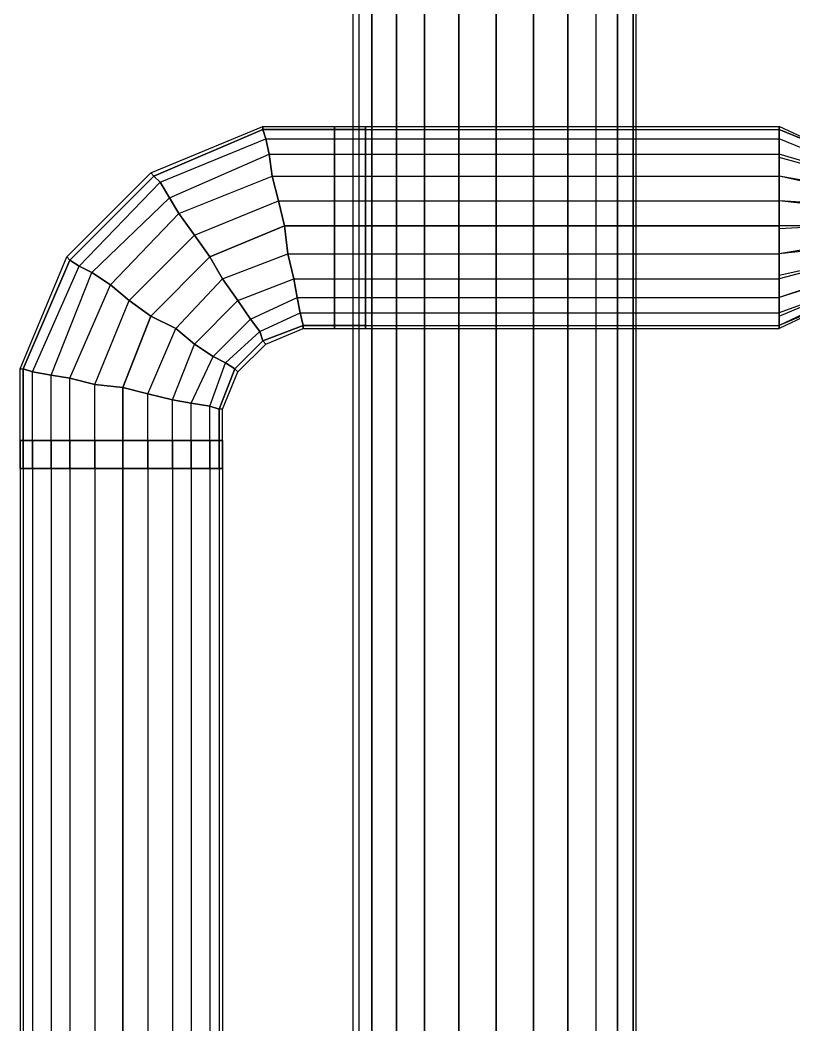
# Model space of a CAD drawing. Header units: metres. Extents: x 114 to 218, y 8 to 180.
# Drawn here: x 133.134 to 136.959, y 46.817 to 51.788 of the extents above; entities that cross this region are included whole.
import ezdxf

# ---------------------------------------------------------------- set-up
doc = ezdxf.new("R2010")
doc.units = ezdxf.units.M
doc.header["$MEASUREMENT"] = 0
for name, color, linetype in [('M-SA2S-Flex', 7, 'Continuous'), ('M-SA2S-Round', 7, 'Continuous'), ('M-SA4S-Round', 7, 'Continuous')]:
    doc.layers.add(name, color=color, linetype=linetype)

msp = doc.modelspace()

# ---------------------------------------------------------------- linework, layer by layer
at = {"layer": 'M-SA2S-Flex', "color": 5, "true_color": 0x0000ff}
for points in [[(136.8871, 51.2468), (137.1486, 51.1391), (136.8871, 51.2621)], [(136.8871, 50.3239), (136.8871, 50.4162), (136.8871, 50.5084), (136.8871, 50.6315), (136.8871, 50.7546), (136.8871, 50.893), (136.8871, 51.016), (136.8871, 51.1083), (136.8871, 51.2006), (136.8871, 51.2468), (136.8871, 51.2621), (136.8871, 51.2468), (136.8871, 51.2006), (136.8871, 51.1237), (136.8871, 51.016), (136.8871, 50.893), (136.8871, 50.7699), (136.8871, 50.6315), (136.8871, 50.5238), (136.8871, 50.4162), (136.8871, 50.3392), (136.8871, 50.2777), (136.8871, 50.2623), (136.8871, 50.2777), (136.8871, 50.3239)], [(136.8871, 51.2621), (136.8871, 51.2621)], [(137.1486, 51.093), (137.1486, 51.1391), (136.8871, 51.2468)], [(136.8871, 51.2468), (136.8871, 51.2468)], [(136.8871, 51.2468), (136.8871, 51.2468)], [(137.1639, 51.0314), (137.1486, 51.093), (136.8871, 51.2006)], [(137.1486, 51.1391), (137.1486, 51.093), (136.8871, 51.2006)], [(136.8871, 51.2006), (136.8871, 51.2006)], [(136.8871, 51.2006), (136.8871, 51.2006)], [(137.1486, 51.093), (137.1486, 51.0468), (136.8871, 51.1237)], [(136.8871, 51.1237), (136.8871, 51.1237)], [(137.1639, 50.9545), (137.1639, 51.0314), (136.8871, 51.1083)], [(136.8871, 51.1083), (136.8871, 51.1083)], [(137.1486, 51.0468), (137.1486, 50.9699), (136.8871, 51.016)], [(137.1639, 50.8622), (137.1639, 50.9545), (136.8871, 51.016)], [(136.8871, 51.016), (136.8871, 51.016)], [(136.8871, 51.016), (136.8871, 51.016)], [(137.1486, 50.9699), (137.1639, 50.8776), (136.8871, 50.893)], [(137.1639, 50.7699), (137.1639, 50.8622), (136.8871, 50.893)], [(136.8871, 50.893), (136.8871, 50.893)], [(136.8871, 50.893), (136.8871, 50.893)], [(137.1639, 50.8776), (137.1639, 50.7699), (136.8871, 50.7699)], [(137.487, 50.7699), (137.5023, 50.6469), (137.1639, 50.6776), (137.1639, 50.5854), (136.8871, 50.5238)], [(137.1793, 50.6623), (137.1639, 50.7699), (136.8871, 50.7546)], [(137.1639, 50.7699), (137.1639, 50.6776), (136.8871, 50.6315)], [(136.8871, 50.7699), (136.8871, 50.7699)], [(136.8871, 50.7546), (136.8871, 50.7546)], [(137.1793, 50.5854), (137.1793, 50.6623), (136.8871, 50.6315)], [(136.8871, 50.6315), (136.8871, 50.6315)], [(136.8871, 50.6315), (136.8871, 50.6315)], [(137.1639, 50.5854), (137.1639, 50.5084), (136.8871, 50.4162)], [(137.1793, 50.5084), (137.1793, 50.5854), (136.8871, 50.5084)], [(136.8871, 50.5238), (136.8871, 50.5238)], [(137.1639, 50.5084), (137.1793, 50.4469), (136.8871, 50.3392)], [(137.1793, 50.4469), (137.1793, 50.5084), (136.8871, 50.4162)], [(136.8871, 50.5084), (136.8871, 50.5084)], [(137.1793, 50.4469), (137.1793, 50.4162), (136.8871, 50.2777)], [(136.8871, 50.3239), (137.1793, 50.4469), (137.1793, 50.4008), (136.8871, 50.2777)], [(137.1793, 50.4162), (137.1793, 50.4008), (136.8871, 50.2623)], [(136.8871, 50.4162), (136.8871, 50.4162)], [(136.8871, 50.4162), (136.8871, 50.4162)], [(136.8871, 50.3392), (136.8871, 50.3392)], [(136.8871, 50.3239), (136.8871, 50.3239)], [(136.8871, 50.2777), (136.8871, 50.2777)], [(136.8871, 50.2777), (136.8871, 50.2777)], [(136.8871, 50.2623), (136.8871, 50.2623)]]:
    msp.add_lwpolyline(points, dxfattribs=at)
at = {"layer": 'M-SA2S-Round', "color": 5, "true_color": 0x0000ff}
for points in [[(133.78, 51.0314), (134.3337, 51.2621), (134.3337, 51.2468), (133.7953, 51.016), (134.3337, 51.2468), (134.3491, 51.2006)], [(133.8261, 50.9853), (134.3491, 51.2006), (134.3337, 51.2468), (134.3337, 51.2621)], [(134.3337, 51.2621), (134.8413, 51.2621), (134.8413, 51.2468), (134.3337, 51.2468), (134.8413, 51.2468), (134.8413, 51.2006)], [(134.3337, 51.2621), (134.3337, 51.2621)], [(134.3337, 51.2468), (134.3337, 51.2468)], [(134.3337, 51.2468), (134.3337, 51.2468)], [(134.3491, 51.2006), (134.8413, 51.2006), (134.8413, 51.2468), (134.8413, 51.2621)], [(134.6875, 50.3392), (134.6875, 50.4162), (134.6875, 50.5084), (134.6875, 50.6315), (134.6875, 50.7699), (134.6875, 50.893), (134.6875, 51.016), (134.6875, 51.1237), (134.6875, 51.2006), (134.6875, 51.2468), (134.6875, 51.2621), (134.6875, 51.2468), (134.6875, 51.2006), (134.6875, 51.1237), (134.6875, 51.016), (134.6875, 50.893), (134.6875, 50.7699), (134.6875, 50.6315), (134.6875, 50.5084), (134.6875, 50.4162), (134.6875, 50.3392), (134.6875, 50.2777), (134.6875, 50.2623), (134.6875, 50.2777), (134.6875, 50.3392)], [(134.6875, 51.2621), (136.8871, 51.2621)], [(134.6875, 51.2621), (134.6875, 51.2621)], [(134.6875, 51.2468), (136.8871, 51.2468)], [(134.6875, 51.2468), (136.8871, 51.2468)], [(134.6875, 51.2468), (134.6875, 51.2468)], [(134.6875, 51.2468), (134.6875, 51.2468)], [(134.8413, 51.2621), (134.8413, 51.2621)], [(134.8413, 51.2468), (134.8413, 51.2468)], [(134.8413, 51.2468), (134.8413, 51.2468)], [(136.8871, 51.2621), (136.8871, 51.2468), (136.8871, 51.2006), (136.8871, 51.1237), (136.8871, 51.016), (136.8871, 50.893), (136.8871, 50.7699), (136.8871, 50.6315), (136.8871, 50.5084), (136.8871, 50.4162), (136.8871, 50.3392), (136.8871, 50.2777), (136.8871, 50.2623), (136.8871, 50.2777), (136.8871, 50.3392), (136.8871, 50.4162), (136.8871, 50.5084), (136.8871, 50.6315), (136.8871, 50.7699), (136.8871, 50.893), (136.8871, 51.016), (136.8871, 51.1237), (136.8871, 51.2006), (136.8871, 51.2468), (136.8871, 51.2621)], [(136.8871, 51.2621), (136.8871, 51.2621)], [(136.8871, 51.2468), (136.8871, 51.2468)], [(136.8871, 51.2468), (136.8871, 51.2468)], [(133.8261, 50.9853), (134.3491, 51.2006), (134.3645, 51.1237)], [(133.8723, 50.9084), (134.3645, 51.1237), (134.3491, 51.2006)], [(134.3491, 51.2006), (134.8413, 51.2006), (134.8413, 51.1237)], [(134.3491, 51.2006), (134.3491, 51.2006)], [(134.3491, 51.2006), (134.3491, 51.2006)], [(134.3645, 51.1237), (134.8413, 51.1237), (134.8413, 51.2006)], [(134.6875, 51.2006), (136.8871, 51.2006)], [(134.6875, 51.2006), (136.8871, 51.2006)], [(134.6875, 51.2006), (134.6875, 51.2006)], [(134.6875, 51.2006), (134.6875, 51.2006)], [(134.8413, 51.2006), (134.8413, 51.2006)], [(134.8413, 51.2006), (134.8413, 51.2006)], [(136.8871, 51.2006), (136.8871, 51.2006)], [(136.8871, 51.2006), (136.8871, 51.2006)], [(133.8723, 50.9084), (134.3645, 51.1237), (134.3798, 51.016)], [(133.9184, 50.8315), (134.3798, 51.016), (134.3645, 51.1237)], [(134.3645, 51.1237), (134.8413, 51.1237), (134.8413, 51.016)], [(134.3645, 51.1237), (134.3645, 51.1237)], [(134.3645, 51.1237), (134.3645, 51.1237)], [(134.3798, 51.016), (134.8413, 51.016), (134.8413, 51.1237)], [(134.6875, 51.1237), (136.8871, 51.1237)], [(134.6875, 51.1237), (136.8871, 51.1237)], [(134.6875, 51.1237), (134.6875, 51.1237)], [(134.6875, 51.1237), (134.6875, 51.1237)], [(134.8413, 51.1237), (134.8413, 51.1237)], [(134.8413, 51.1237), (134.8413, 51.1237)], [(136.8871, 51.1237), (136.8871, 51.1237)], [(136.8871, 51.1237), (136.8871, 51.1237)], [(133.3647, 50.6161), (133.78, 51.0314), (133.7953, 51.016), (133.38, 50.6007), (133.7953, 51.016), (133.8261, 50.9853)], [(133.4262, 50.57), (133.8261, 50.9853), (133.7953, 51.016), (133.78, 51.0314)], [(133.78, 51.0314), (133.78, 51.0314)], [(133.7953, 51.016), (133.7953, 51.016)], [(133.7953, 51.016), (133.7953, 51.016)], [(133.9184, 50.8315), (134.3798, 51.016), (134.4106, 50.893)], [(133.9953, 50.7238), (134.4106, 50.893), (134.3798, 51.016)], [(134.3798, 51.016), (134.8413, 51.016), (134.8413, 50.893)], [(134.3798, 51.016), (134.3798, 51.016)], [(134.3798, 51.016), (134.3798, 51.016)], [(134.4106, 50.893), (134.8413, 50.893), (134.8413, 51.016)], [(134.6875, 51.016), (136.8871, 51.016)], [(134.6875, 51.016), (136.8871, 51.016)], [(134.6875, 51.016), (134.6875, 51.016)], [(134.6875, 51.016), (134.6875, 51.016)], [(134.8413, 51.016), (134.8413, 51.016)], [(134.8413, 51.016), (134.8413, 51.016)], [(136.8871, 51.016), (136.8871, 51.016)], [(136.8871, 51.016), (136.8871, 51.016)], [(133.4262, 50.57), (133.8261, 50.9853), (133.8723, 50.9084)], [(133.4877, 50.5392), (133.8723, 50.9084), (133.8261, 50.9853)], [(133.8261, 50.9853), (133.8261, 50.9853)], [(133.8261, 50.9853), (133.8261, 50.9853)], [(133.4877, 50.5392), (133.8723, 50.9084), (133.9184, 50.8315)], [(133.58, 50.4777), (133.9184, 50.8315), (133.8723, 50.9084)], [(133.8723, 50.9084), (133.8723, 50.9084)], [(133.8723, 50.9084), (133.8723, 50.9084)], [(133.9953, 50.7238), (134.4106, 50.893), (134.4414, 50.7699), (134.0722, 50.6161), (134.1337, 50.5084)], [(134.0722, 50.6161), (134.4414, 50.7699), (134.4106, 50.893)], [(134.4106, 50.893), (134.8413, 50.893), (134.8413, 50.7699), (134.4414, 50.7699), (134.4568, 50.6315)], [(134.4106, 50.893), (134.4106, 50.893)], [(134.4106, 50.893), (134.4106, 50.893)], [(134.4414, 50.7699), (134.8413, 50.7699), (134.8413, 50.893)], [(134.6875, 50.893), (136.8871, 50.893)], [(134.6875, 50.893), (136.8871, 50.893)], [(134.6875, 50.893), (134.6875, 50.893)], [(134.6875, 50.893), (134.6875, 50.893)], [(134.8413, 50.893), (134.8413, 50.893)], [(134.8413, 50.893), (134.8413, 50.893)], [(136.8871, 50.893), (136.8871, 50.893)], [(136.8871, 50.893), (136.8871, 50.893)], [(133.58, 50.4777), (133.9184, 50.8315), (133.9953, 50.7238)], [(133.6723, 50.4008), (133.9953, 50.7238), (133.9184, 50.8315)], [(133.9184, 50.8315), (133.9184, 50.8315)], [(133.9184, 50.8315), (133.9184, 50.8315)], [(134.1337, 50.5084), (134.4568, 50.6315), (134.4414, 50.7699)], [(134.4414, 50.7699), (134.4414, 50.7699)], [(134.4414, 50.7699), (134.4414, 50.7699)], [(134.4568, 50.6315), (134.8413, 50.6315), (134.8413, 50.7699)], [(136.8871, 50.7699), (134.6875, 50.7699)], [(134.6875, 50.7699), (136.8871, 50.7699)], [(134.6875, 50.7699), (134.6875, 50.7699)], [(134.6875, 50.7699), (134.6875, 50.7699)], [(134.8413, 50.7699), (134.8413, 50.6315)], [(134.8413, 50.7699), (134.8413, 50.7699)], [(134.8413, 50.7699), (134.8413, 50.7699)], [(136.8871, 50.7699), (136.8871, 50.7699)], [(136.8871, 50.7699), (136.8871, 50.7699)], [(133.6723, 50.4008), (133.9953, 50.7238), (134.0722, 50.6161), (133.78, 50.3239), (133.903, 50.2623)], [(133.78, 50.3239), (134.0722, 50.6161), (133.9953, 50.7238)], [(133.9953, 50.7238), (133.9953, 50.7238)], [(133.9953, 50.7238), (133.9953, 50.7238)], [(133.1339, 50.0624), (133.3647, 50.6161), (133.38, 50.6007), (133.1493, 50.0624), (133.38, 50.6007), (133.4262, 50.57)], [(133.1955, 50.047), (133.4262, 50.57), (133.38, 50.6007), (133.3647, 50.6161)], [(133.3647, 50.6161), (133.3647, 50.6161)], [(133.38, 50.6007), (133.38, 50.6007)], [(133.38, 50.6007), (133.38, 50.6007)], [(133.903, 50.2623), (134.1337, 50.5084), (134.0722, 50.6161)], [(134.0722, 50.6161), (134.0722, 50.6161)], [(134.0722, 50.6161), (134.0722, 50.6161)], [(134.1337, 50.5084), (134.4568, 50.6315), (134.4875, 50.5084)], [(134.2106, 50.4008), (134.4875, 50.5084), (134.4568, 50.6315)], [(134.4568, 50.6315), (134.8413, 50.6315), (134.8413, 50.5084)], [(134.4568, 50.6315), (134.4568, 50.6315)], [(134.4568, 50.6315), (134.4568, 50.6315)], [(134.4875, 50.5084), (134.8413, 50.5084), (134.8413, 50.6315)], [(134.6875, 50.6315), (136.8871, 50.6315)], [(134.6875, 50.6315), (136.8871, 50.6315)], [(134.6875, 50.6315), (134.6875, 50.6315)], [(134.6875, 50.6315), (134.6875, 50.6315)], [(134.8413, 50.6315), (134.8413, 50.6315)], [(134.8413, 50.6315), (134.8413, 50.6315)], [(136.8871, 50.6315), (136.8871, 50.6315)], [(136.8871, 50.6315), (136.8871, 50.6315)], [(133.1955, 50.047), (133.4262, 50.57), (133.4877, 50.5392)], [(133.2878, 50.0316), (133.4877, 50.5392), (133.4262, 50.57)], [(133.4262, 50.57), (133.4262, 50.57)], [(133.4262, 50.57), (133.4262, 50.57)], [(133.2878, 50.0316), (133.4877, 50.5392), (133.58, 50.4777)], [(133.38, 50.0162), (133.58, 50.4777), (133.4877, 50.5392)], [(133.4877, 50.5392), (133.4877, 50.5392)], [(133.4877, 50.5392), (133.4877, 50.5392)], [(133.903, 50.2623), (134.1337, 50.5084), (134.2106, 50.4008)], [(133.9953, 50.1854), (134.2106, 50.4008), (134.1337, 50.5084)], [(134.1337, 50.5084), (134.1337, 50.5084)], [(134.1337, 50.5084), (134.1337, 50.5084)], [(134.2106, 50.4008), (134.4875, 50.5084), (134.5029, 50.4162)], [(134.2722, 50.3085), (134.5029, 50.4162), (134.4875, 50.5084)], [(134.4875, 50.5084), (134.8413, 50.5084), (134.8413, 50.4162)], [(134.4875, 50.5084), (134.4875, 50.5084)], [(134.4875, 50.5084), (134.4875, 50.5084)], [(134.5029, 50.4162), (134.8413, 50.4162), (134.8413, 50.5084)], [(134.6875, 50.5084), (136.8871, 50.5084)], [(134.6875, 50.5084), (136.8871, 50.5084)], [(134.6875, 50.5084), (134.6875, 50.5084)], [(134.6875, 50.5084), (134.6875, 50.5084)], [(134.8413, 50.5084), (134.8413, 50.5084)], [(134.8413, 50.5084), (134.8413, 50.5084)], [(136.8871, 50.5084), (136.8871, 50.5084)], [(136.8871, 50.5084), (136.8871, 50.5084)], [(133.38, 50.0162), (133.58, 50.4777), (133.6723, 50.4008)], [(133.5031, 49.9855), (133.6723, 50.4008), (133.58, 50.4777)], [(133.58, 50.4777), (133.58, 50.4777)], [(133.58, 50.4777), (133.58, 50.4777)], [(133.5031, 49.9855), (133.6723, 50.4008), (133.78, 50.3239), (133.6415, 49.9701)], [(133.6415, 49.9701), (133.78, 50.3239), (133.6723, 50.4008)], [(133.6723, 50.4008), (133.6723, 50.4008)], [(133.6723, 50.4008), (133.6723, 50.4008)], [(133.9953, 50.1854), (134.2106, 50.4008), (134.2722, 50.3085)], [(134.0876, 50.1239), (134.2722, 50.3085), (134.2106, 50.4008)], [(134.2106, 50.4008), (134.2106, 50.4008)], [(134.2106, 50.4008), (134.2106, 50.4008)], [(134.2722, 50.3085), (134.5029, 50.4162), (134.5183, 50.3392)], [(134.3183, 50.247), (134.5183, 50.3392), (134.5029, 50.4162)], [(134.5029, 50.4162), (134.8413, 50.4162), (134.8413, 50.3392)], [(134.5029, 50.4162), (134.5029, 50.4162)], [(134.5029, 50.4162), (134.5029, 50.4162)], [(134.5183, 50.3392), (134.8413, 50.3392), (134.8413, 50.4162)], [(134.6875, 50.4162), (136.8871, 50.4162)], [(134.6875, 50.4162), (136.8871, 50.4162)], [(134.6875, 50.4162), (134.6875, 50.4162)], [(134.6875, 50.4162), (134.6875, 50.4162)], [(134.8413, 50.4162), (134.8413, 50.4162)], [(134.8413, 50.4162), (134.8413, 50.4162)], [(136.8871, 50.4162), (136.8871, 50.4162)], [(136.8871, 50.4162), (136.8871, 50.4162)], [(133.7646, 49.9393), (133.903, 50.2623), (133.78, 50.3239)], [(133.78, 50.3239), (133.78, 50.3239)], [(133.78, 50.3239), (133.78, 50.3239)], [(134.0876, 50.1239), (134.2722, 50.3085), (134.3183, 50.247)], [(134.1491, 50.0931), (134.3183, 50.247), (134.2722, 50.3085)], [(134.2722, 50.3085), (134.2722, 50.3085)], [(134.2722, 50.3085), (134.2722, 50.3085)], [(134.3183, 50.247), (134.5183, 50.3392), (134.5337, 50.2777), (134.5337, 50.2623)], [(134.3491, 50.1854), (134.5337, 50.2623), (134.5337, 50.2777), (134.3337, 50.2008), (134.5337, 50.2777), (134.5183, 50.3392)], [(134.5183, 50.3392), (134.8413, 50.3392), (134.8413, 50.2777), (134.8413, 50.2623)], [(134.5183, 50.3392), (134.5183, 50.3392)], [(134.5183, 50.3392), (134.5183, 50.3392)], [(134.5337, 50.2623), (134.8413, 50.2623), (134.8413, 50.2777), (134.5337, 50.2777), (134.8413, 50.2777), (134.8413, 50.3392)], [(134.6875, 50.3392), (136.8871, 50.3392)], [(134.6875, 50.3392), (136.8871, 50.3392)], [(134.6875, 50.3392), (134.6875, 50.3392)], [(134.6875, 50.3392), (134.6875, 50.3392)], [(134.8413, 50.3392), (134.8413, 50.3392)], [(134.8413, 50.3392), (134.8413, 50.3392)], [(136.8871, 50.3392), (136.8871, 50.3392)], [(136.8871, 50.3392), (136.8871, 50.3392)], [(133.7646, 49.9393), (133.903, 50.2623), (133.9953, 50.1854)], [(133.8876, 49.9086), (133.9953, 50.1854), (133.903, 50.2623)], [(133.903, 50.2623), (133.903, 50.2623)], [(133.903, 50.2623), (133.903, 50.2623)], [(134.5337, 50.2777), (134.5337, 50.2777)], [(134.5337, 50.2777), (134.5337, 50.2777)], [(134.5337, 50.2623), (134.5337, 50.2623)], [(134.6875, 50.2777), (136.8871, 50.2777)], [(134.6875, 50.2777), (136.8871, 50.2777)], [(134.6875, 50.2777), (134.6875, 50.2777)], [(134.6875, 50.2777), (134.6875, 50.2777)], [(134.6875, 50.2623), (136.8871, 50.2623)], [(134.6875, 50.2623), (134.6875, 50.2623)], [(134.8413, 50.2777), (134.8413, 50.2777)], [(134.8413, 50.2777), (134.8413, 50.2777)], [(134.8413, 50.2623), (134.8413, 50.2623)], [(136.8871, 50.2777), (136.8871, 50.2777)], [(136.8871, 50.2777), (136.8871, 50.2777)], [(136.8871, 50.2623), (136.8871, 50.2623)], [(134.1491, 50.0931), (134.3183, 50.247), (134.3337, 50.2008), (134.3491, 50.1854)], [(134.2106, 50.047), (134.3491, 50.1854), (134.3337, 50.2008), (134.1953, 50.0624), (134.3337, 50.2008), (134.3183, 50.247)], [(134.3183, 50.247), (134.3183, 50.247)], [(134.3183, 50.247), (134.3183, 50.247)], [(133.8876, 49.9086), (133.9953, 50.1854), (134.0876, 50.1239)], [(133.9799, 49.8932), (134.0876, 50.1239), (133.9953, 50.1854)], [(133.9953, 50.1854), (133.9953, 50.1854)], [(133.9953, 50.1854), (133.9953, 50.1854)], [(134.3337, 50.2008), (134.3337, 50.2008)], [(134.3337, 50.2008), (134.3337, 50.2008)], [(134.3491, 50.1854), (134.3491, 50.1854)], [(133.9799, 49.8932), (134.0876, 50.1239), (134.1491, 50.0931)], [(134.0722, 49.8778), (134.1491, 50.0931), (134.0876, 50.1239)], [(134.0876, 50.1239), (134.0876, 50.1239)], [(134.0876, 50.1239), (134.0876, 50.1239)], [(133.1339, 50.0624), (133.1493, 50.0624), (133.1493, 49.5702), (133.1339, 49.5702), (133.1339, 50.0624), (133.1493, 50.0624)], [(133.1339, 50.0624), (133.1339, 50.0624)], [(133.1955, 49.5702), (133.1493, 49.5702), (133.1493, 50.0624), (133.1955, 50.047)], [(133.1493, 49.5702), (133.1955, 49.5702), (133.1955, 50.047), (133.1493, 50.0624)], [(133.1493, 50.0624), (133.1493, 50.0624)], [(133.1493, 50.0624), (133.1493, 50.0624)], [(134.0722, 49.8778), (134.1491, 50.0931), (134.1953, 50.0624), (134.2106, 50.047)], [(134.1337, 49.8624), (134.2106, 50.047), (134.1953, 50.0624), (134.1184, 49.8624), (134.1953, 50.0624), (134.1491, 50.0931)], [(134.1491, 50.0931), (134.1491, 50.0931)], [(134.1491, 50.0931), (134.1491, 50.0931)], [(134.1953, 50.0624), (134.1953, 50.0624)], [(134.1953, 50.0624), (134.1953, 50.0624)], [(133.2878, 49.5702), (133.1955, 49.5702), (133.1955, 50.047), (133.2878, 50.0316)], [(133.1955, 49.5702), (133.2878, 49.5702), (133.2878, 50.0316), (133.1955, 50.047)], [(133.1955, 50.047), (133.1955, 50.047)], [(133.1955, 50.047), (133.1955, 50.047)], [(133.38, 49.5702), (133.2878, 49.5702), (133.2878, 50.0316), (133.38, 50.0162)], [(133.2878, 49.5702), (133.38, 49.5702), (133.38, 50.0162), (133.2878, 50.0316)], [(133.2878, 50.0316), (133.2878, 50.0316)], [(133.2878, 50.0316), (133.2878, 50.0316)], [(133.5031, 49.5702), (133.38, 49.5702), (133.38, 50.0162), (133.5031, 49.9855)], [(133.38, 49.5702), (133.5031, 49.5702), (133.5031, 49.9855), (133.38, 50.0162)], [(133.38, 50.0162), (133.38, 50.0162)], [(133.38, 50.0162), (133.38, 50.0162)], [(134.2106, 50.047), (134.2106, 50.047)], [(133.5031, 49.5702), (133.5031, 49.9855), (133.6415, 49.9701), (133.6415, 49.5702), (133.5031, 49.5702)], [(133.5031, 49.5702), (133.6415, 49.5702), (133.6415, 49.9701), (133.5031, 49.9855)], [(133.5031, 49.9855), (133.5031, 49.9855)], [(133.5031, 49.9855), (133.5031, 49.9855)], [(133.6415, 49.5702), (133.7646, 49.5702), (133.7646, 49.9393), (133.6415, 49.9701)], [(133.6415, 49.9701), (133.7646, 49.9393)], [(133.6415, 49.9701), (133.6415, 49.9701)], [(133.6415, 49.9701), (133.6415, 49.9701)], [(133.7646, 49.5702), (133.8876, 49.5702), (133.8876, 49.9086), (133.7646, 49.9393)], [(133.8876, 49.5702), (133.7646, 49.5702), (133.7646, 49.9393), (133.8876, 49.9086)], [(133.7646, 49.9393), (133.7646, 49.9393)], [(133.7646, 49.9393), (133.7646, 49.9393)], [(133.8876, 49.5702), (133.9799, 49.5702), (133.9799, 49.8932), (133.8876, 49.9086)], [(133.9799, 49.5702), (133.8876, 49.5702), (133.8876, 49.9086), (133.9799, 49.8932)], [(133.8876, 49.9086), (133.8876, 49.9086)], [(133.8876, 49.9086), (133.8876, 49.9086)], [(133.9799, 49.5702), (134.0722, 49.5702), (134.0722, 49.8778), (133.9799, 49.8932)], [(134.0722, 49.5702), (133.9799, 49.5702), (133.9799, 49.8932), (134.0722, 49.8778)], [(133.9799, 49.8932), (133.9799, 49.8932)], [(133.9799, 49.8932), (133.9799, 49.8932)], [(134.0722, 49.5702), (134.1184, 49.5702), (134.1184, 49.8624), (134.0722, 49.8778)], [(134.1184, 49.5702), (134.0722, 49.5702), (134.0722, 49.8778), (134.1184, 49.8624)], [(134.0722, 49.8778), (134.0722, 49.8778)], [(134.0722, 49.8778), (134.0722, 49.8778)], [(134.1337, 49.8624), (134.1184, 49.8624), (134.1184, 49.5702), (134.1337, 49.5702), (134.1337, 49.8624), (134.1184, 49.8624)], [(134.1184, 49.8624), (134.1184, 49.8624)], [(134.1184, 49.8624), (134.1184, 49.8624)], [(134.1337, 49.8624), (134.1337, 49.8624)], [(133.1339, 49.7086), (133.1493, 49.7086), (133.1493, 45.0172), (133.1339, 45.0172)], [(133.1493, 49.7086), (133.1339, 49.7086), (133.1339, 45.0172), (133.1493, 45.0172)], [(133.1339, 49.7086), (133.1339, 49.7086)], [(133.1493, 49.7086), (133.1955, 49.7086), (133.1955, 45.0172), (133.1493, 45.0172)], [(133.1955, 49.7086), (133.1493, 49.7086), (133.1493, 45.0172), (133.1955, 45.0172)], [(133.1493, 49.7086), (133.1493, 49.7086)], [(133.1493, 49.7086), (133.1493, 49.7086)], [(133.1955, 49.7086), (133.2878, 49.7086), (133.2878, 45.0172), (133.1955, 45.0172)], [(133.2878, 49.7086), (133.1955, 49.7086), (133.1955, 45.0172), (133.2878, 45.0172)], [(133.1955, 49.7086), (133.1955, 49.7086)], [(133.1955, 49.7086), (133.1955, 49.7086)], [(133.2878, 49.7086), (133.38, 49.7086), (133.38, 45.0172), (133.2878, 45.0172)], [(133.38, 49.7086), (133.2878, 49.7086), (133.2878, 45.0172), (133.38, 45.0172)], [(133.2878, 49.7086), (133.2878, 49.7086)], [(133.2878, 49.7086), (133.2878, 49.7086)], [(133.38, 49.7086), (133.5031, 49.7086), (133.5031, 45.0172), (133.38, 45.0172)], [(133.5031, 49.7086), (133.38, 49.7086), (133.38, 45.0172), (133.5031, 45.0172)], [(133.38, 49.7086), (133.38, 49.7086)], [(133.38, 49.7086), (133.38, 49.7086)], [(133.5031, 49.7086), (133.6415, 49.7086), (133.6415, 45.0172), (133.5031, 45.0172)], [(133.6415, 45.0172), (133.6415, 49.7086), (133.5031, 49.7086), (133.5031, 45.0172), (133.6415, 45.0172)], [(133.5031, 49.7086), (133.5031, 49.7086)], [(133.5031, 49.7086), (133.5031, 49.7086)], [(133.7646, 49.7086), (133.6415, 49.7086)], [(133.6415, 49.7086), (133.7646, 49.7086), (133.7646, 45.0172), (133.6415, 45.0172)], [(133.6415, 49.7086), (133.6415, 49.7086)], [(133.6415, 49.7086), (133.6415, 49.7086)], [(133.8876, 49.7086), (133.7646, 49.7086), (133.7646, 45.0172), (133.8876, 45.0172)], [(133.7646, 49.7086), (133.8876, 49.7086), (133.8876, 45.0172), (133.7646, 45.0172)], [(133.7646, 49.7086), (133.7646, 49.7086)], [(133.7646, 49.7086), (133.7646, 49.7086)], [(133.9799, 49.7086), (133.8876, 49.7086), (133.8876, 45.0172), (133.9799, 45.0172)], [(133.8876, 49.7086), (133.9799, 49.7086), (133.9799, 45.0172), (133.8876, 45.0172)], [(133.8876, 49.7086), (133.8876, 49.7086)], [(133.8876, 49.7086), (133.8876, 49.7086)], [(134.0722, 49.7086), (133.9799, 49.7086), (133.9799, 45.0172), (134.0722, 45.0172)], [(133.9799, 49.7086), (134.0722, 49.7086), (134.0722, 45.0172), (133.9799, 45.0172)], [(133.9799, 49.7086), (133.9799, 49.7086)], [(133.9799, 49.7086), (133.9799, 49.7086)], [(134.1184, 49.7086), (134.0722, 49.7086), (134.0722, 45.0172), (134.1184, 45.0172)], [(134.0722, 49.7086), (134.1184, 49.7086), (134.1184, 45.0172), (134.0722, 45.0172)], [(134.0722, 49.7086), (134.0722, 49.7086)], [(134.0722, 49.7086), (134.0722, 49.7086)], [(134.1337, 49.7086), (134.1184, 49.7086), (134.1184, 45.0172), (134.1337, 45.0172)], [(134.1184, 49.7086), (134.1337, 49.7086), (134.1337, 45.0172), (134.1184, 45.0172)], [(134.1184, 49.7086), (134.1184, 49.7086)], [(134.1184, 49.7086), (134.1184, 49.7086)], [(134.1337, 49.7086), (134.1337, 49.7086)], [(133.1339, 49.5702), (133.1493, 49.5702)], [(133.1339, 49.5702), (133.1339, 49.5702)], [(133.1493, 49.5702), (133.1493, 49.5702)], [(133.1493, 49.5702), (133.1493, 49.5702)], [(133.1955, 49.5702), (133.1955, 49.5702)], [(133.1955, 49.5702), (133.1955, 49.5702)], [(133.2878, 49.5702), (133.2878, 49.5702)], [(133.2878, 49.5702), (133.2878, 49.5702)], [(133.38, 49.5702), (133.38, 49.5702)], [(133.38, 49.5702), (133.38, 49.5702)], [(133.5031, 49.5702), (133.5031, 49.5702)], [(133.5031, 49.5702), (133.5031, 49.5702)], [(133.7646, 49.5702), (133.6415, 49.5702)], [(133.6415, 49.5702), (133.6415, 49.5702)], [(133.6415, 49.5702), (133.6415, 49.5702)], [(133.7646, 49.5702), (133.7646, 49.5702)], [(133.7646, 49.5702), (133.7646, 49.5702)], [(133.8876, 49.5702), (133.8876, 49.5702)], [(133.8876, 49.5702), (133.8876, 49.5702)], [(133.9799, 49.5702), (133.9799, 49.5702)], [(133.9799, 49.5702), (133.9799, 49.5702)], [(134.0722, 49.5702), (134.0722, 49.5702)], [(134.0722, 49.5702), (134.0722, 49.5702)], [(134.1337, 49.5702), (134.1184, 49.5702)], [(134.1184, 49.5702), (134.1184, 49.5702)], [(134.1184, 49.5702), (134.1184, 49.5702)], [(134.1337, 49.5702), (134.1337, 49.5702)]]:
    msp.add_lwpolyline(points, dxfattribs=at)
at = {"layer": 'M-SA4S-Round', "color": 140, "true_color": 0x00bfff}
for points in [[(134.7798, 44.0943), (134.7798, 52.1851)], [(134.8105, 44.0943), (134.8105, 52.1851)], [(134.8105, 44.0943), (134.8105, 52.1851)], [(134.8721, 44.0943), (134.8721, 52.1851)], [(134.8721, 52.1851), (134.8721, 44.0943)], [(134.9951, 44.0943), (134.9951, 52.1851)], [(134.9951, 52.1851), (134.9951, 44.0943)], [(135.1335, 44.0943), (135.1335, 52.1851)], [(135.1335, 52.1851), (135.1335, 44.0943)], [(135.3027, 44.0943), (135.3027, 52.1851)], [(135.3027, 52.1851), (135.3027, 44.0943)], [(135.4873, 44.0943), (135.4873, 52.1851)], [(135.4873, 52.1851), (135.4873, 44.0943)], [(135.6719, 44.0943), (135.6719, 52.1851)], [(135.6719, 52.1851), (135.6719, 44.0943)], [(135.8411, 44.0943), (135.8411, 52.1851)], [(135.8411, 52.1851), (135.8411, 44.0943)], [(135.9796, 44.0943), (136.0872, 44.0943), (136.0872, 52.1851), (135.9796, 52.1851), (135.9796, 44.0943)], [(135.9796, 52.1851), (135.9796, 44.0943)], [(136.0872, 44.0943), (136.1641, 44.0943), (136.1641, 52.1851), (136.0872, 52.1851)], [(136.0872, 52.1851), (136.0872, 44.0943)], [(136.1795, 44.0943), (136.1795, 52.1851), (136.1641, 52.1851)], [(136.1641, 52.1851), (136.1641, 44.0943)]]:
    msp.add_lwpolyline(points, dxfattribs=at)

doc.saveas('drawing.dxf')
